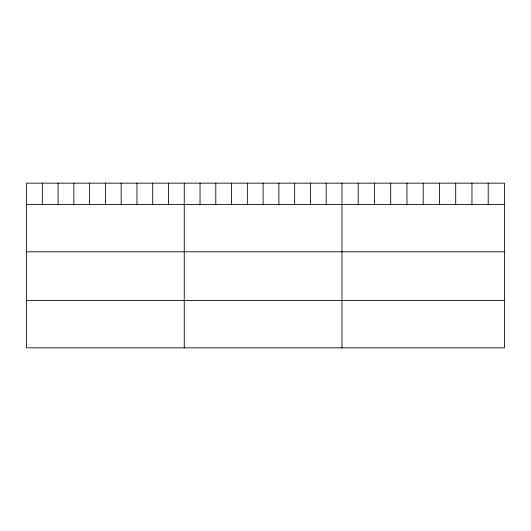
<?xml version="1.0" encoding="UTF-8"?>
<svg xmlns="http://www.w3.org/2000/svg" width="531" height="531" viewBox="0 0 531 531"><rect width="100%" height="100%" fill="white"/><g stroke="black" fill="none" stroke-linecap="round" stroke-linejoin="round"><path stroke-width="0.8" d="M504.45 204.501L504.45 347.845L26.55 347.845L26.55 183.155L504.45 183.155L504.45 204.501L26.55 204.501M26.55 251.807L504.45 251.807M26.55 300.546L504.45 300.546M488.201 183.155L488.201 204.501M471.953 183.155L471.953 204.501M455.704 183.155L455.704 204.501M439.456 183.155L439.456 204.501M423.207 183.155L423.207 204.501M406.958 183.155L406.958 204.501M390.71 183.155L390.71 204.501M374.461 183.155L374.461 204.501M358.213 183.155L358.213 204.501M341.964 183.155L341.964 347.845M326.193 183.155L326.193 204.501M310.423 183.155L310.423 204.501M294.652 183.155L294.652 204.501M278.881 183.155L278.881 204.501M263.11 183.155L263.11 204.501M247.34 183.155L247.34 204.501M231.569 183.155L231.569 204.501M215.798 183.155L215.798 204.501M200.028 183.155L200.028 204.501M184.257 183.155L184.257 347.845M168.486 183.155L168.486 204.501M152.716 183.155L152.716 204.501M136.945 183.155L136.945 204.501M121.174 183.155L121.174 204.501M105.403 183.155L105.403 204.501M89.633 183.155L89.633 204.501M73.862 183.155L73.862 204.501M58.091 183.155L58.091 204.501M42.321 183.155L42.321 204.501"/></g></svg>
